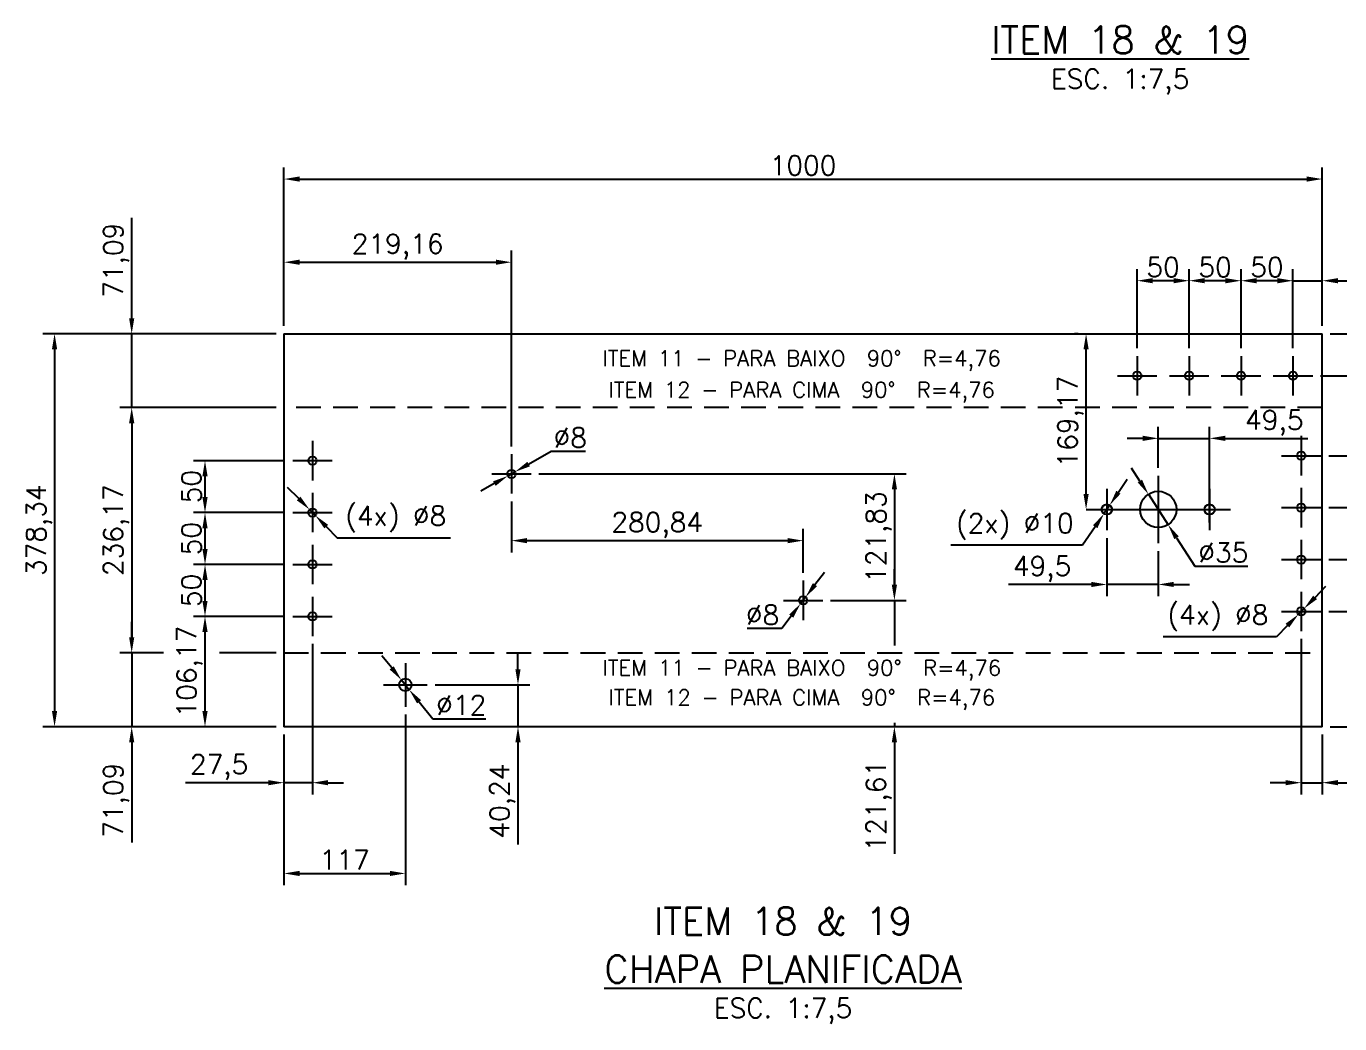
# Model space of a CAD drawing. Header units: metres. Extents: x 0 to 6307, y 0 to 4455.
# Drawn here: x 2254 to 3519, y 2506 to 3467 of the extents above; entities that cross this region are included whole.
import ezdxf
from ezdxf.enums import TextEntityAlignment as Align

# ---------------------------------------------------------------- set-up
doc = ezdxf.new("R2010")
doc.units = ezdxf.units.M
doc.header["$LTSCALE"] = 7.5
doc.linetypes.add('CENTER2', pattern=[28.575, 19.05, -3.175, 3.175, -3.175])
doc.linetypes.add('HIDDEN2', pattern=[4.7625, 3.175, -1.5875])
for name, color, linetype in [('18_COTAS', 7, 'Continuous'), ('GSB', 7, 'Continuous'), ('SC1', 7, 'CENTER2'), ('SDM', 7, 'Continuous'), ('SL4', 4, 'Continuous'), ('SR80', 3, 'Continuous'), ('ST1', 7, 'HIDDEN2')]:
    doc.layers.add(name, color=color, linetype=linetype)
doc.styles.add('R100', font='simplex.shx', dxfattribs={"height": 2.5})
doc.styles.add('R140', font='simplex.shx', dxfattribs={"height": 3.5})
doc.styles.add('R80', font='simplex.shx', dxfattribs={"height": 2})
doc.styles.add('ROMANS', font='ROMANS.SHX')
doc.dimstyles.new('7.5___1-7.5', dxfattribs={"dimscale": 7.5, "dimtxt": 2.5, "dimasz": 2, "dimexe": 1.5, "dimexo": 1, "dimgap": 0.5, "dimtad": 1, "dimzin": 12, "dimtxsty": 'ROMANS', "dimcen": 0, "dimclrd": 256, "dimclre": 256, "dimclrt": 3, "dimazin": 3, "dimtfac": 1, "dimtmove": 0, "dimatfit": 0, "dimfxl": 1, "dimlwd": -1, "dimlwe": -1, "dimarcsym": 0})
doc.dimstyles.new('7.5___1-7.5$3', dxfattribs={"dimscale": 7.5, "dimtxt": 2.5, "dimasz": 2, "dimexe": 1.5, "dimexo": 1, "dimgap": 0.5, "dimtad": 1, "dimtoh": 1, "dimzin": 12, "dimtxsty": 'ROMANS', "dimcen": 0, "dimclrd": 256, "dimclre": 256, "dimclrt": 3, "dimazin": 3, "dimtfac": 1, "dimtmove": 0, "dimatfit": 0, "dimfxl": 1, "dimlwd": -1, "dimlwe": -1, "dimarcsym": 0})

# ---------------------------------------------------------------- blocks, each defined once
blk = doc.blocks.new('CORTE')
at = {"layer": 'GSB', "color": 4, "style": 'R140'}
blk.add_attdef('%%UCORTE', text='', height=3.5, dxfattribs=at).set_placement((-0.25, 2.38), align=Align.MIDDLE_CENTER)
at = {"layer": 'GSB', "color": 3, "style": 'R100'}
blk.add_attdef('ESC.', text='', height=2.5, dxfattribs=at).set_placement((-0.25, -2.62), align=Align.MIDDLE_CENTER)
blk = doc.blocks.new('*D217')
at = {"layer": 'Defpoints', "color": 0, "transparency": 16777216}
for p in [(2530, 2879.2), (2502.5, 2792), (2502.5, 2738.1)]:
    blk.add_point(p, dxfattribs=at)
at = {"layer": 'SDM', "transparency": 16777216}
for p, q in [((2530, 2871.7), (2530, 2726.8)), ((2502.5, 2784.5), (2502.5, 2726.8)), ((2487.5, 2738.1), (2407.8, 2738.1)), ((2530, 2738.1), (2502.5, 2738.1)), ((2545, 2738.1), (2560, 2738.1))]:
    blk.add_line(p, q, dxfattribs=at)
for points in [[(2487.5, 2740.6), (2487.5, 2735.6), (2502.5, 2738.1)], [(2545, 2740.6), (2545, 2735.6), (2530, 2738.1)]]:
    blk.add_solid(points, dxfattribs=at)
at = {"layer": 'SDM', "color": 3, "transparency": 16777216, "insert": (2440.1, 2753), "char_height": 18.75, "attachment_point": 5, "style": 'ROMANS'}
blk.add_mtext('27,5', dxfattribs=at)
blk = doc.blocks.new('*D246')
at = {"layer": 'Defpoints', "color": 0, "transparency": 16777216}
for p in [(2426.5, 2898.2), (2511, 2898.2), (2502.5, 2792)]:
    blk.add_point(p, dxfattribs=at)
at = {"layer": 'SDM', "transparency": 16777216}
for p, q in [((2503.5, 2898.2), (2415.3, 2898.2)), ((2426.5, 2807), (2426.5, 2883.2)), ((2495, 2792), (2415.3, 2792))]:
    blk.add_line(p, q, dxfattribs=at)
for points in [[(2424, 2883.2), (2429, 2883.2), (2426.5, 2898.2)], [(2424, 2807), (2429, 2807), (2426.5, 2792)]]:
    blk.add_solid(points, dxfattribs=at)
at = {"layer": 'SDM', "color": 3, "transparency": 16777216, "insert": (2411.6, 2845.1), "char_height": 18.75, "attachment_point": 5, "rotation": 90, "style": 'ROMANS'}
blk.add_mtext('106,17', dxfattribs=at)
blk = doc.blocks.new('*D218')
at = {"layer": 'Defpoints', "color": 0, "transparency": 16777216}
for p in [(2426.5, 2948.2), (2511, 2948.2), (2511, 2898.2)]:
    blk.add_point(p, dxfattribs=at)
at = {"layer": 'SDM', "transparency": 16777216}
for p, q in [((2503.5, 2948.2), (2415.3, 2948.2)), ((2426.5, 2913.2), (2426.5, 2933.2)), ((2503.5, 2898.2), (2415.3, 2898.2))]:
    blk.add_line(p, q, dxfattribs=at)
for points in [[(2424, 2933.2), (2429, 2933.2), (2426.5, 2948.2)], [(2424, 2913.2), (2429, 2913.2), (2426.5, 2898.2)]]:
    blk.add_solid(points, dxfattribs=at)
at = {"layer": 'SDM', "color": 3, "transparency": 16777216, "insert": (2413.4, 2923.2), "char_height": 18.75, "attachment_point": 5, "rotation": 90, "style": 'ROMANS'}
blk.add_mtext('50', dxfattribs=at)
blk = doc.blocks.new('*D219')
at = {"layer": 'Defpoints', "color": 0, "transparency": 16777216}
for p in [(2426.5, 2998.2), (2511, 2998.2), (2511, 2948.2)]:
    blk.add_point(p, dxfattribs=at)
at = {"layer": 'SDM', "transparency": 16777216}
for p, q in [((2503.5, 2998.2), (2415.3, 2998.2)), ((2426.5, 2963.2), (2426.5, 2983.2)), ((2503.5, 2948.2), (2415.3, 2948.2))]:
    blk.add_line(p, q, dxfattribs=at)
for points in [[(2424, 2983.2), (2429, 2983.2), (2426.5, 2998.2)], [(2424, 2963.2), (2429, 2963.2), (2426.5, 2948.2)]]:
    blk.add_solid(points, dxfattribs=at)
at = {"layer": 'SDM', "color": 3, "transparency": 16777216, "insert": (2413.4, 2973.2), "char_height": 18.75, "attachment_point": 5, "rotation": 90, "style": 'ROMANS'}
blk.add_mtext('50', dxfattribs=at)
blk = doc.blocks.new('*D220')
at = {"layer": 'Defpoints', "color": 0, "transparency": 16777216}
for p in [(2426.5, 3048.2), (2511, 3048.2), (2511, 2998.2)]:
    blk.add_point(p, dxfattribs=at)
at = {"layer": 'SDM', "transparency": 16777216}
for p, q in [((2503.5, 3048.2), (2415.3, 3048.2)), ((2426.5, 3013.2), (2426.5, 3033.2)), ((2503.5, 2998.2), (2415.3, 2998.2))]:
    blk.add_line(p, q, dxfattribs=at)
for points in [[(2424, 3033.2), (2429, 3033.2), (2426.5, 3048.2)], [(2424, 3013.2), (2429, 3013.2), (2426.5, 2998.2)]]:
    blk.add_solid(points, dxfattribs=at)
at = {"layer": 'SDM', "color": 3, "transparency": 16777216, "insert": (2413.4, 3023.2), "char_height": 18.75, "attachment_point": 5, "rotation": 90, "style": 'ROMANS'}
blk.add_mtext('50', dxfattribs=at)
blk = doc.blocks.new('*D221')
at = {"layer": 'Defpoints', "color": 0, "transparency": 16777216}
for p in [(2527.2, 3001.1), (2532.8, 2995.4)]:
    blk.add_point(p, dxfattribs=at)
at = {"layer": 'SDM', "transparency": 16777216}
for p, q in [((2516.7, 3011.8), (2506.1, 3022.5)), ((2527.2, 3001.1), (2532.8, 2995.4)), ((2543.3, 2984.7), (2553.8, 2974)), ((2553.8, 2974), (2662.9, 2974))]:
    blk.add_line(p, q, dxfattribs=at)
for points in [[(2518.4, 3013.5), (2514.9, 3010), (2527.2, 3001.1)], [(2545.1, 2986.4), (2541.5, 2982.9), (2532.8, 2995.4)]]:
    blk.add_solid(points, dxfattribs=at)
at = {"layer": 'SDM', "color": 3, "transparency": 16777216, "insert": (2610.2, 2992), "char_height": 18.75, "attachment_point": 5, "style": 'ROMANS'}
blk.add_mtext('(4x) ∅8', dxfattribs=at)
blk = doc.blocks.new('*D222')
at = {"layer": 'Defpoints', "color": 0, "transparency": 16777216}
for p in [(3502.5, 3221.5), (3502.5, 3170.4), (3474.2, 3148.9)]:
    blk.add_point(p, dxfattribs=at)
at = {"layer": 'SDM', "transparency": 16777216}
for p, q in [((3474.2, 3156.4), (3474.2, 3232.7)), ((3502.5, 3177.9), (3502.5, 3232.7)), ((3459.2, 3221.5), (3444.2, 3221.5)), ((3474.2, 3221.5), (3502.5, 3221.5)), ((3517.5, 3221.5), (3615.9, 3221.5))]:
    blk.add_line(p, q, dxfattribs=at)
for points in [[(3459.2, 3224), (3459.2, 3219), (3474.2, 3221.5)], [(3517.5, 3224), (3517.5, 3219), (3502.5, 3221.5)]]:
    blk.add_solid(points, dxfattribs=at)
at = {"layer": 'SDM', "color": 3, "transparency": 16777216, "insert": (3574.2, 3236.4), "char_height": 18.75, "attachment_point": 5, "style": 'ROMANS'}
blk.add_mtext('28,24', dxfattribs=at)
blk = doc.blocks.new('*D223')
at = {"layer": 'Defpoints', "color": 0, "transparency": 16777216}
for p in [(3424.2, 3221.5), (3424.2, 3148.9), (3474.2, 3148.9)]:
    blk.add_point(p, dxfattribs=at)
at = {"layer": 'SDM', "transparency": 16777216}
for p, q in [((3424.2, 3156.4), (3424.2, 3232.7)), ((3474.2, 3156.4), (3474.2, 3232.7)), ((3459.2, 3221.5), (3439.2, 3221.5))]:
    blk.add_line(p, q, dxfattribs=at)
for points in [[(3439.2, 3224), (3439.2, 3219), (3424.2, 3221.5)], [(3459.2, 3224), (3459.2, 3219), (3474.2, 3221.5)]]:
    blk.add_solid(points, dxfattribs=at)
at = {"layer": 'SDM', "color": 3, "transparency": 16777216, "insert": (3449.2, 3234.6), "char_height": 18.75, "attachment_point": 5, "style": 'ROMANS'}
blk.add_mtext('50', dxfattribs=at)
blk = doc.blocks.new('*D224')
at = {"layer": 'Defpoints', "color": 0, "transparency": 16777216}
for p in [(3374.2, 3221.5), (3374.2, 3148.9), (3424.2, 3148.9)]:
    blk.add_point(p, dxfattribs=at)
at = {"layer": 'SDM', "transparency": 16777216}
for p, q in [((3374.2, 3156.4), (3374.2, 3232.7)), ((3424.2, 3156.4), (3424.2, 3232.7)), ((3409.2, 3221.5), (3389.2, 3221.5))]:
    blk.add_line(p, q, dxfattribs=at)
for points in [[(3389.2, 3224), (3389.2, 3219), (3374.2, 3221.5)], [(3409.2, 3224), (3409.2, 3219), (3424.2, 3221.5)]]:
    blk.add_solid(points, dxfattribs=at)
at = {"layer": 'SDM', "color": 3, "transparency": 16777216, "insert": (3399.2, 3234.6), "char_height": 18.75, "attachment_point": 5, "style": 'ROMANS'}
blk.add_mtext('50', dxfattribs=at)
blk = doc.blocks.new('*D225')
at = {"layer": 'Defpoints', "color": 0, "transparency": 16777216}
for p in [(3324.2, 3221.5), (3324.2, 3148.9), (3374.2, 3148.9)]:
    blk.add_point(p, dxfattribs=at)
at = {"layer": 'SDM', "transparency": 16777216}
for p, q in [((3324.2, 3156.4), (3324.2, 3232.7)), ((3374.2, 3156.4), (3374.2, 3232.7)), ((3359.2, 3221.5), (3339.2, 3221.5))]:
    blk.add_line(p, q, dxfattribs=at)
for points in [[(3339.2, 3224), (3339.2, 3219), (3324.2, 3221.5)], [(3359.2, 3224), (3359.2, 3219), (3374.2, 3221.5)]]:
    blk.add_solid(points, dxfattribs=at)
at = {"layer": 'SDM', "color": 3, "transparency": 16777216, "insert": (3349.2, 3234.6), "char_height": 18.75, "attachment_point": 5, "style": 'ROMANS'}
blk.add_mtext('50', dxfattribs=at)
blk = doc.blocks.new('*D226')
at = {"layer": 'Defpoints', "color": 0, "transparency": 16777216}
for p in [(3502.5, 3170.4), (3650.2, 3170.4), (3493.2, 3129.9)]:
    blk.add_point(p, dxfattribs=at)
at = {"layer": 'SDM', "transparency": 16777216}
for p, q in [((3650.2, 3185.4), (3650.2, 3282.9)), ((3510, 3170.4), (3661.5, 3170.4)), ((3650.2, 3129.9), (3650.2, 3170.4)), ((3500.7, 3129.9), (3661.5, 3129.9)), ((3650.2, 3114.9), (3650.2, 3099.9))]:
    blk.add_line(p, q, dxfattribs=at)
for points in [[(3647.7, 3185.4), (3652.7, 3185.4), (3650.2, 3170.4)], [(3647.7, 3114.9), (3652.7, 3114.9), (3650.2, 3129.9)]]:
    blk.add_solid(points, dxfattribs=at)
at = {"layer": 'SDM', "color": 3, "transparency": 16777216, "insert": (3635.3, 3241.6), "char_height": 18.75, "attachment_point": 5, "rotation": 90, "style": 'ROMANS'}
blk.add_mtext('40,48', dxfattribs=at)
blk = doc.blocks.new('*D227')
at = {"layer": 'Defpoints', "color": 0, "transparency": 16777216}
for p in [(3482.2, 2884), (3502.5, 2792), (3502.5, 2738.1)]:
    blk.add_point(p, dxfattribs=at)
at = {"layer": 'SDM', "transparency": 16777216}
for p, q in [((3482.2, 2876.5), (3482.2, 2726.8)), ((3502.5, 2784.5), (3502.5, 2726.8)), ((3467.2, 2738.1), (3452.2, 2738.1)), ((3482.2, 2738.1), (3502.5, 2738.1)), ((3517.5, 2738.1), (3615.9, 2738.1))]:
    blk.add_line(p, q, dxfattribs=at)
for points in [[(3467.2, 2740.6), (3467.2, 2735.6), (3482.2, 2738.1)], [(3517.5, 2740.6), (3517.5, 2735.6), (3502.5, 2738.1)]]:
    blk.add_solid(points, dxfattribs=at)
at = {"layer": 'SDM', "color": 3, "transparency": 16777216, "insert": (3574.2, 2753), "char_height": 18.75, "attachment_point": 5, "style": 'ROMANS'}
blk.add_mtext('20,24', dxfattribs=at)
blk = doc.blocks.new('*D228')
at = {"layer": 'Defpoints', "color": 0, "transparency": 16777216}
for p in [(3501.2, 2903), (3578.4, 2903), (3502.5, 2792)]:
    blk.add_point(p, dxfattribs=at)
at = {"layer": 'SDM', "transparency": 16777216}
for p, q in [((3508.7, 2903), (3589.6, 2903)), ((3578.4, 2807), (3578.4, 2888)), ((3510, 2792), (3589.6, 2792))]:
    blk.add_line(p, q, dxfattribs=at)
for points in [[(3575.9, 2888), (3580.9, 2888), (3578.4, 2903)], [(3575.9, 2807), (3580.9, 2807), (3578.4, 2792)]]:
    blk.add_solid(points, dxfattribs=at)
at = {"layer": 'SDM', "color": 3, "transparency": 16777216, "insert": (3563.5, 2847.5), "char_height": 18.75, "attachment_point": 5, "rotation": 90, "style": 'ROMANS'}
blk.add_mtext('110,93', dxfattribs=at)
blk = doc.blocks.new('*D229')
at = {"layer": 'Defpoints', "color": 0, "transparency": 16777216}
for p in [(3501.2, 2953), (3578.4, 2953), (3501.2, 2903)]:
    blk.add_point(p, dxfattribs=at)
at = {"layer": 'SDM', "transparency": 16777216}
for p, q in [((3508.7, 2953), (3589.6, 2953)), ((3578.4, 2918), (3578.4, 2938)), ((3508.7, 2903), (3589.6, 2903))]:
    blk.add_line(p, q, dxfattribs=at)
for points in [[(3575.9, 2938), (3580.9, 2938), (3578.4, 2953)], [(3575.9, 2918), (3580.9, 2918), (3578.4, 2903)]]:
    blk.add_solid(points, dxfattribs=at)
at = {"layer": 'SDM', "color": 3, "transparency": 16777216, "insert": (3565.2, 2928), "char_height": 18.75, "attachment_point": 5, "rotation": 90, "style": 'ROMANS'}
blk.add_mtext('50', dxfattribs=at)
blk = doc.blocks.new('*D230')
at = {"layer": 'Defpoints', "color": 0, "transparency": 16777216}
for p in [(3501.2, 3003), (3578.4, 3003), (3501.2, 2953)]:
    blk.add_point(p, dxfattribs=at)
at = {"layer": 'SDM', "transparency": 16777216}
for p, q in [((3508.7, 3003), (3589.6, 3003)), ((3578.4, 2968), (3578.4, 2988)), ((3508.7, 2953), (3589.6, 2953))]:
    blk.add_line(p, q, dxfattribs=at)
for points in [[(3575.9, 2988), (3580.9, 2988), (3578.4, 3003)], [(3575.9, 2968), (3580.9, 2968), (3578.4, 2953)]]:
    blk.add_solid(points, dxfattribs=at)
at = {"layer": 'SDM', "color": 3, "transparency": 16777216, "insert": (3565.2, 2978), "char_height": 18.75, "attachment_point": 5, "rotation": 90, "style": 'ROMANS'}
blk.add_mtext('50', dxfattribs=at)
blk = doc.blocks.new('*D231')
at = {"layer": 'Defpoints', "color": 0, "transparency": 16777216}
for p in [(3501.2, 3053), (3578.4, 3053), (3501.2, 3003)]:
    blk.add_point(p, dxfattribs=at)
at = {"layer": 'SDM', "transparency": 16777216}
for p, q in [((3508.7, 3053), (3589.6, 3053)), ((3578.4, 3018), (3578.4, 3038)), ((3508.7, 3003), (3589.6, 3003))]:
    blk.add_line(p, q, dxfattribs=at)
for points in [[(3575.9, 3038), (3580.9, 3038), (3578.4, 3053)], [(3575.9, 3018), (3580.9, 3018), (3578.4, 3003)]]:
    blk.add_solid(points, dxfattribs=at)
at = {"layer": 'SDM', "color": 3, "transparency": 16777216, "insert": (3565.2, 3028), "char_height": 18.75, "attachment_point": 5, "rotation": 90, "style": 'ROMANS'}
blk.add_mtext('50', dxfattribs=at)
blk = doc.blocks.new('*D236')
at = {"layer": 'Defpoints', "color": 0, "transparency": 16777216}
for p in [(3479.4, 2900.1), (3485, 2905.8)]:
    blk.add_point(p, dxfattribs=at)
at = {"layer": 'SDM', "transparency": 16777216}
for p, q in [((3495.5, 2916.5), (3506, 2927.2)), ((3485, 2905.8), (3479.4, 2900.1)), ((3468.9, 2889.4), (3458.4, 2878.7)), ((3458.4, 2878.7), (3349.3, 2878.7))]:
    blk.add_line(p, q, dxfattribs=at)
for points in [[(3493.7, 2918.3), (3497.3, 2914.8), (3485, 2905.8)], [(3467.1, 2891.2), (3470.7, 2887.7), (3479.4, 2900.1)]]:
    blk.add_solid(points, dxfattribs=at)
at = {"layer": 'SDM', "color": 3, "transparency": 16777216, "insert": (3402, 2896.7), "char_height": 18.75, "attachment_point": 5, "style": 'ROMANS'}
blk.add_mtext('(4x) ∅8', dxfattribs=at)
blk = doc.blocks.new('*D237')
at = {"layer": 'Defpoints', "color": 0, "transparency": 16777216}
for p in [(2721.6, 3239.3), (2502.5, 3170.4), (2721.6, 3054.5)]:
    blk.add_point(p, dxfattribs=at)
at = {"layer": 'SDM', "transparency": 16777216}
for p, q in [((2502.5, 3177.9), (2502.5, 3250.5)), ((2517.5, 3239.3), (2706.6, 3239.3)), ((2721.6, 3062), (2721.6, 3250.5))]:
    blk.add_line(p, q, dxfattribs=at)
for points in [[(2517.5, 3241.8), (2517.5, 3236.8), (2502.5, 3239.3)], [(2706.6, 3241.8), (2706.6, 3236.8), (2721.6, 3239.3)]]:
    blk.add_solid(points, dxfattribs=at)
at = {"layer": 'SDM', "color": 3, "transparency": 16777216, "insert": (2612, 3254.2), "char_height": 18.75, "attachment_point": 5, "style": 'ROMANS'}
blk.add_mtext('219,16', dxfattribs=at)
blk = doc.blocks.new('*D238')
at = {"layer": 'Defpoints', "color": 0, "transparency": 16777216}
for p in [(2721.6, 3016.5), (3002.5, 2971.2), (3002.5, 2932.7)]:
    blk.add_point(p, dxfattribs=at)
at = {"layer": 'SDM', "transparency": 16777216}
for p, q in [((2721.6, 3009), (2721.6, 2959.9)), ((3002.5, 2940.2), (3002.5, 2982.4)), ((2736.6, 2971.2), (2987.5, 2971.2))]:
    blk.add_line(p, q, dxfattribs=at)
for points in [[(2736.6, 2973.7), (2736.6, 2968.7), (2721.6, 2971.2)], [(2987.5, 2973.7), (2987.5, 2968.7), (3002.5, 2971.2)]]:
    blk.add_solid(points, dxfattribs=at)
at = {"layer": 'SDM', "color": 3, "transparency": 16777216, "insert": (2862, 2986.1), "char_height": 18.75, "attachment_point": 5, "style": 'ROMANS'}
blk.add_mtext('280,84', dxfattribs=at)
blk = doc.blocks.new('*D239')
at = {"layer": 'Defpoints', "color": 0, "transparency": 16777216}
for p in [(3275, 3170.4), (3275, 3170.4), (3275, 3001.2)]:
    blk.add_point(p, dxfattribs=at)
at = {"layer": 'SDM', "transparency": 16777216}
for p, q in [((3267.5, 3170.4), (3263.7, 3170.4)), ((3275, 3016.2), (3275, 3155.4)), ((3282.5, 3001.2), (3286.2, 3001.2))]:
    blk.add_line(p, q, dxfattribs=at)
for points in [[(3272.5, 3155.4), (3277.5, 3155.4), (3275, 3170.4)], [(3272.5, 3016.2), (3277.5, 3016.2), (3275, 3001.2)]]:
    blk.add_solid(points, dxfattribs=at)
at = {"layer": 'SDM', "color": 3, "transparency": 16777216, "insert": (3260.1, 3085.8), "char_height": 18.75, "attachment_point": 5, "rotation": 90, "style": 'ROMANS'}
blk.add_mtext('169,17', dxfattribs=at)
blk = doc.blocks.new('*D240')
at = {"layer": 'Defpoints', "color": 0, "transparency": 16777216}
for p in [(3394, 3069.7), (3344.5, 3033.7), (3394, 2981.2)]:
    blk.add_point(p, dxfattribs=at)
at = {"layer": 'SDM', "transparency": 16777216}
for p, q in [((3344.5, 3041.2), (3344.5, 3080.9)), ((3394, 2988.7), (3394, 3080.9)), ((3329.5, 3069.7), (3314.5, 3069.7)), ((3344.5, 3069.7), (3394, 3069.7)), ((3409, 3069.7), (3488.6, 3069.7))]:
    blk.add_line(p, q, dxfattribs=at)
for points in [[(3329.5, 3072.2), (3329.5, 3067.2), (3344.5, 3069.7)], [(3409, 3072.2), (3409, 3067.2), (3394, 3069.7)]]:
    blk.add_solid(points, dxfattribs=at)
at = {"layer": 'SDM', "color": 3, "transparency": 16777216, "insert": (3456.3, 3084.6), "char_height": 18.75, "attachment_point": 5, "style": 'ROMANS'}
blk.add_mtext('49,5', dxfattribs=at)
blk = doc.blocks.new('*D241')
at = {"layer": 'Defpoints', "color": 0, "transparency": 16777216}
for p in [(3295, 2981.2), (3344.5, 2968.7), (3295, 2929)]:
    blk.add_point(p, dxfattribs=at)
at = {"layer": 'SDM', "transparency": 16777216}
for p, q in [((3295, 2973.7), (3295, 2917.7)), ((3344.5, 2961.2), (3344.5, 2917.7)), ((3280, 2929), (3200.3, 2929)), ((3344.5, 2929), (3295, 2929)), ((3359.5, 2929), (3374.5, 2929))]:
    blk.add_line(p, q, dxfattribs=at)
for points in [[(3280, 2931.5), (3280, 2926.5), (3295, 2929)], [(3359.5, 2931.5), (3359.5, 2926.5), (3344.5, 2929)]]:
    blk.add_solid(points, dxfattribs=at)
at = {"layer": 'SDM', "color": 3, "transparency": 16777216, "insert": (3232.6, 2943.9), "char_height": 18.75, "attachment_point": 5, "style": 'ROMANS'}
blk.add_mtext('49,5', dxfattribs=at)
blk = doc.blocks.new('*D242')
at = {"layer": 'Defpoints', "color": 0, "transparency": 16777216}
for p in [(3335, 3015.9), (3354, 2986.5)]:
    blk.add_point(p, dxfattribs=at)
at = {"layer": 'SDM', "transparency": 16777216}
for p, q in [((3326.8, 3028.5), (3318.7, 3041.1)), ((3335, 3015.9), (3354, 2986.5)), ((3362.1, 2973.9), (3379.8, 2946.6)), ((3379.8, 2946.6), (3430.9, 2946.6))]:
    blk.add_line(p, q, dxfattribs=at)
for points in [[(3328.9, 3029.9), (3324.7, 3027.2), (3335, 3015.9)], [(3364.2, 2975.3), (3360, 2972.6), (3354, 2986.5)]]:
    blk.add_solid(points, dxfattribs=at)
at = {"layer": 'SDM', "color": 3, "transparency": 16777216, "insert": (3407.2, 2959.7), "char_height": 18.75, "attachment_point": 5, "style": 'ROMANS'}
blk.add_mtext('∅35', dxfattribs=at)
blk = doc.blocks.new('*D243')
at = {"layer": 'Defpoints', "color": 0, "transparency": 16777216}
for p in [(3297.8, 3005.4), (3292.2, 2997.1)]:
    blk.add_point(p, dxfattribs=at)
at = {"layer": 'SDM', "transparency": 16777216}
for p, q in [((3306.1, 3017.8), (3314.5, 3030.3)), ((3297.8, 3005.4), (3292.2, 2997.1)), ((3283.8, 2984.6), (3271.7, 2966.7)), ((3271.7, 2966.7), (3144.8, 2966.7))]:
    blk.add_line(p, q, dxfattribs=at)
for points in [[(3304.1, 3019.2), (3308.2, 3016.4), (3297.8, 3005.4)], [(3281.7, 2986), (3285.9, 2983.2), (3292.2, 2997.1)]]:
    blk.add_solid(points, dxfattribs=at)
at = {"layer": 'SDM', "color": 3, "transparency": 16777216, "insert": (3206.4, 2984.8), "char_height": 18.75, "attachment_point": 5, "style": 'ROMANS'}
blk.add_mtext('(2x) ∅10', dxfattribs=at)
blk = doc.blocks.new('*D232')
at = {"layer": 'Defpoints', "color": 0, "transparency": 16777216}
for p in [(3000, 2910.5), (3004.9, 2916.8)]:
    blk.add_point(p, dxfattribs=at)
at = {"layer": 'SDM', "transparency": 16777216}
for p, q in [((3013.9, 2928.8), (3023, 2940.8)), ((3004.9, 2916.8), (3000, 2910.5)), ((2991, 2898.5), (2981.9, 2886.6)), ((2981.9, 2886.6), (2948.7, 2886.6))]:
    blk.add_line(p, q, dxfattribs=at)
for points in [[(3011.9, 2930.3), (3015.9, 2927.3), (3004.9, 2916.8)], [(2989, 2900), (2993, 2897), (3000, 2910.5)]]:
    blk.add_solid(points, dxfattribs=at)
at = {"layer": 'SDM', "color": 3, "transparency": 16777216, "insert": (2963.4, 2899.7), "char_height": 18.75, "attachment_point": 5, "style": 'ROMANS'}
blk.add_mtext('∅8', dxfattribs=at)
blk = doc.blocks.new('*D233')
at = {"layer": 'Defpoints', "color": 0, "transparency": 16777216}
for p in [(2725.1, 3037.5), (2718.1, 3033.5)]:
    blk.add_point(p, dxfattribs=at)
at = {"layer": 'SDM', "transparency": 16777216}
for p, q in [((2738.1, 3044.9), (2759.8, 3057.2)), ((2759.8, 3057.2), (2793, 3057.2)), ((2718.1, 3033.5), (2725.1, 3037.5)), ((2705.1, 3026.1), (2692.1, 3018.7))]:
    blk.add_line(p, q, dxfattribs=at)
for points in [[(2736.9, 3047.1), (2739.4, 3042.7), (2725.1, 3037.5)], [(2703.9, 3028.3), (2706.4, 3023.9), (2718.1, 3033.5)]]:
    blk.add_solid(points, dxfattribs=at)
at = {"layer": 'SDM', "color": 3, "transparency": 16777216, "insert": (2778.2, 3070.4), "char_height": 18.75, "attachment_point": 5, "style": 'ROMANS'}
blk.add_mtext('∅8', dxfattribs=at)
blk = doc.blocks.new('*D234')
at = {"layer": 'Defpoints', "color": 0, "transparency": 16777216}
for p in [(2740.6, 3035.5), (3021.5, 2913.7), (3090.4, 2913.7)]:
    blk.add_point(p, dxfattribs=at)
at = {"layer": 'SDM', "transparency": 16777216}
for p, q in [((2748.1, 3035.5), (3101.7, 3035.5)), ((3090.4, 3020.5), (3090.4, 2928.7)), ((3029, 2913.7), (3101.7, 2913.7))]:
    blk.add_line(p, q, dxfattribs=at)
for points in [[(3087.9, 3020.5), (3092.9, 3020.5), (3090.4, 3035.5)], [(3087.9, 2928.7), (3092.9, 2928.7), (3090.4, 2913.7)]]:
    blk.add_solid(points, dxfattribs=at)
at = {"layer": 'SDM', "color": 3, "transparency": 16777216, "insert": (3075.5, 2974.6), "char_height": 18.75, "attachment_point": 5, "rotation": 90, "style": 'ROMANS'}
blk.add_mtext('121,83', dxfattribs=at)
blk = doc.blocks.new('*D247')
at = {"layer": 'Defpoints', "color": 0, "transparency": 16777216}
for p in [(3021.5, 2913.7), (3090.4, 2792), (3090.4, 2792)]:
    blk.add_point(p, dxfattribs=at)
at = {"layer": 'SDM', "transparency": 16777216}
for p, q in [((3090.4, 2928.7), (3090.4, 2943.7)), ((3029, 2913.7), (3101.7, 2913.7)), ((3090.4, 2913.7), (3090.4, 2870.3)), ((3090.4, 2795.8), (3090.4, 2792)), ((3082.9, 2792), (3079.2, 2792)), ((3090.4, 2777), (3090.4, 2669.7))]:
    blk.add_line(p, q, dxfattribs=at)
for points in [[(3087.9, 2928.7), (3092.9, 2928.7), (3090.4, 2913.7)], [(3087.9, 2777), (3092.9, 2777), (3090.4, 2792)]]:
    blk.add_solid(points, dxfattribs=at)
at = {"layer": 'SDM', "color": 3, "transparency": 16777216, "insert": (3075.5, 2715.9), "char_height": 18.75, "attachment_point": 5, "rotation": 90, "style": 'ROMANS'}
blk.add_mtext('121,61', dxfattribs=at)
blk = doc.blocks.new('*D235')
at = {"layer": 'Defpoints', "color": 0, "transparency": 16777216}
for p in [(2355.9, 3170.4), (2502.5, 3170.4), (2502.5, 3099.3)]:
    blk.add_point(p, dxfattribs=at)
at = {"layer": 'SDM', "transparency": 16777216}
for p, q in [((2355.9, 3185.4), (2355.9, 3282)), ((2495, 3170.4), (2344.6, 3170.4)), ((2355.9, 3099.3), (2355.9, 3170.4)), ((2495, 3099.3), (2344.6, 3099.3)), ((2355.9, 3084.3), (2355.9, 3069.3))]:
    blk.add_line(p, q, dxfattribs=at)
for points in [[(2353.4, 3185.4), (2358.4, 3185.4), (2355.9, 3170.4)], [(2353.4, 3084.3), (2358.4, 3084.3), (2355.9, 3099.3)]]:
    blk.add_solid(points, dxfattribs=at)
at = {"layer": 'SDM', "color": 3, "transparency": 16777216, "insert": (2341, 3241.2), "char_height": 18.75, "attachment_point": 5, "rotation": 90, "style": 'ROMANS'}
blk.add_mtext('71,09', dxfattribs=at)
blk = doc.blocks.new('*D248')
at = {"layer": 'Defpoints', "color": 0, "transparency": 16777216}
for p in [(2502.5, 3099.3), (2355.9, 2863.1), (2502.5, 2863.1)]:
    blk.add_point(p, dxfattribs=at)
at = {"layer": 'SDM', "transparency": 16777216}
for p, q in [((2495, 3099.3), (2344.6, 3099.3)), ((2355.9, 3084.3), (2355.9, 2878.1)), ((2386.4, 2863.1), (2344.6, 2863.1)), ((2495, 2863.1), (2440.6, 2863.1))]:
    blk.add_line(p, q, dxfattribs=at)
for points in [[(2353.4, 3084.3), (2358.4, 3084.3), (2355.9, 3099.3)], [(2353.4, 2878.1), (2358.4, 2878.1), (2355.9, 2863.1)]]:
    blk.add_solid(points, dxfattribs=at)
at = {"layer": 'SDM', "color": 3, "transparency": 16777216, "insert": (2341, 2981.2), "char_height": 18.75, "attachment_point": 5, "rotation": 90, "style": 'ROMANS'}
blk.add_mtext('236,17', dxfattribs=at)
blk = doc.blocks.new('*D249')
at = {"layer": 'Defpoints', "color": 0, "transparency": 16777216}
for p in [(2502.5, 2863.1), (2355.9, 2792), (2502.5, 2792)]:
    blk.add_point(p, dxfattribs=at)
at = {"layer": 'SDM', "transparency": 16777216}
for p, q in [((2355.9, 2878.1), (2355.9, 2893.1)), ((2386.4, 2863.1), (2344.6, 2863.1)), ((2355.9, 2863.1), (2355.9, 2792)), ((2495, 2863.1), (2440.6, 2863.1)), ((2495, 2792), (2344.6, 2792)), ((2355.9, 2777), (2355.9, 2680.4))]:
    blk.add_line(p, q, dxfattribs=at)
for points in [[(2353.4, 2878.1), (2358.4, 2878.1), (2355.9, 2863.1)], [(2353.4, 2777), (2358.4, 2777), (2355.9, 2792)]]:
    blk.add_solid(points, dxfattribs=at)
at = {"layer": 'SDM', "color": 3, "transparency": 16777216, "insert": (2341, 2721.2), "char_height": 18.75, "attachment_point": 5, "rotation": 90, "style": 'ROMANS'}
blk.add_mtext('71,09', dxfattribs=at)
blk = doc.blocks.new('*D244')
at = {"layer": 'Defpoints', "color": 0, "transparency": 16777216}
for p in [(2502.5, 3170.4), (2281.6, 2792), (2502.5, 2792)]:
    blk.add_point(p, dxfattribs=at)
at = {"layer": 'SDM', "transparency": 16777216}
for p, q in [((2495, 3170.4), (2270.3, 3170.4)), ((2281.6, 3155.4), (2281.6, 2807)), ((2495, 2792), (2270.3, 2792))]:
    blk.add_line(p, q, dxfattribs=at)
for points in [[(2279.1, 3155.4), (2284.1, 3155.4), (2281.6, 3170.4)], [(2279.1, 2807), (2284.1, 2807), (2281.6, 2792)]]:
    blk.add_solid(points, dxfattribs=at)
at = {"layer": 'SDM', "color": 3, "transparency": 16777216, "insert": (2266.7, 2981.2), "char_height": 18.75, "attachment_point": 5, "rotation": 90, "style": 'ROMANS'}
blk.add_mtext('378,34', dxfattribs=at)
blk = doc.blocks.new('*D245')
at = {"layer": 'Defpoints', "color": 0, "transparency": 16777216}
for p in [(3502.5, 3319.4), (2502.5, 3170.4), (3502.5, 3170.4)]:
    blk.add_point(p, dxfattribs=at)
at = {"layer": 'SDM', "transparency": 16777216}
for p, q in [((2502.5, 3177.9), (2502.5, 3330.6)), ((3502.5, 3177.9), (3502.5, 3330.6)), ((2517.5, 3319.4), (3487.5, 3319.4))]:
    blk.add_line(p, q, dxfattribs=at)
for points in [[(2517.5, 3321.9), (2517.5, 3316.9), (2502.5, 3319.4)], [(3487.5, 3321.9), (3487.5, 3316.9), (3502.5, 3319.4)]]:
    blk.add_solid(points, dxfattribs=at)
at = {"layer": 'SDM', "color": 3, "transparency": 16777216, "insert": (3002.5, 3332.5), "char_height": 18.75, "attachment_point": 5, "style": 'ROMANS'}
blk.add_mtext('1000', dxfattribs=at)
blk = doc.blocks.new('*D250')
at = {"layer": 'Defpoints', "color": 0, "transparency": 16777216}
for p in [(2615.7, 2837), (2623.2, 2827.6)]:
    blk.add_point(p, dxfattribs=at)
at = {"layer": 'SDM', "transparency": 16777216}
for p, q in [((2606.3, 2848.6), (2596.9, 2860.3)), ((2615.7, 2837), (2623.2, 2827.6)), ((2632.6, 2815.9), (2645.8, 2799.7)), ((2645.8, 2799.7), (2696.8, 2799.7))]:
    blk.add_line(p, q, dxfattribs=at)
for points in [[(2608.2, 2850.2), (2604.3, 2847.1), (2615.7, 2837)], [(2634.6, 2817.5), (2630.7, 2814.4), (2623.2, 2827.6)]]:
    blk.add_solid(points, dxfattribs=at)
at = {"layer": 'SDM', "color": 3, "transparency": 16777216, "insert": (2673.2, 2812.8), "char_height": 18.75, "attachment_point": 5, "style": 'ROMANS'}
blk.add_mtext('∅12', dxfattribs=at)
blk = doc.blocks.new('*D251')
at = {"layer": '18_COTAS', "transparency": 16777216}
for p, q in [((2619.5, 2803.8), (2619.5, 2639.4)), ((2502.5, 2784.5), (2502.5, 2639.4)), ((2517.5, 2650.7), (2604.5, 2650.7))]:
    blk.add_line(p, q, dxfattribs=at)
for points in [[(2517.5, 2653.2), (2517.5, 2648.2), (2502.5, 2650.7)], [(2604.5, 2653.2), (2604.5, 2648.2), (2619.5, 2650.7)]]:
    blk.add_solid(points, dxfattribs=at)
at = {"layer": 'Defpoints', "color": 0, "transparency": 16777216}
for p in [(2619.5, 2811.3), (2502.5, 2792), (2619.5, 2650.7)]:
    blk.add_point(p, dxfattribs=at)
at = {"layer": '18_COTAS', "color": 3, "transparency": 16777216, "insert": (2561, 2663.8), "char_height": 18.75, "attachment_point": 5, "style": 'ROMANS'}
blk.add_mtext('117', dxfattribs=at)
blk = doc.blocks.new('*D252')
at = {"layer": '18_COTAS', "transparency": 16777216}
for p, q in [((2727.9, 2847.3), (2727.9, 2862.3)), ((2648, 2832.3), (2739.2, 2832.3)), ((2727.9, 2832.3), (2727.9, 2792)), ((2737, 2792), (2716.7, 2792)), ((2727.9, 2777), (2727.9, 2678.7))]:
    blk.add_line(p, q, dxfattribs=at)
for points in [[(2725.4, 2847.3), (2730.4, 2847.3), (2727.9, 2832.3)], [(2725.4, 2777), (2730.4, 2777), (2727.9, 2792)]]:
    blk.add_solid(points, dxfattribs=at)
at = {"layer": 'Defpoints', "color": 0, "transparency": 16777216}
for p in [(2640.5, 2832.3), (2727.9, 2832.3), (2744.5, 2792)]:
    blk.add_point(p, dxfattribs=at)
at = {"layer": '18_COTAS', "color": 3, "transparency": 16777216, "insert": (2713, 2720.4), "char_height": 18.75, "attachment_point": 5, "rotation": 90, "style": 'ROMANS'}
blk.add_mtext('40,24', dxfattribs=at)

msp = doc.modelspace()

# ---------------------------------------------------------------- linework, layer by layer
at = {"layer": 'SC1'}
for p, q in [((3324.223, 3148.916), (3324.223, 3110.916)), ((3374.223, 3148.916), (3374.223, 3110.916)), ((3424.223, 3148.916), (3424.223, 3110.916)), ((3474.223, 3148.916), (3474.223, 3110.916)), ((3305.223, 3129.916), (3343.223, 3129.916)), ((3355.223, 3129.916), (3393.223, 3129.916)), ((3405.223, 3129.916), (3443.223, 3129.916)), ((3455.223, 3129.916), (3493.223, 3129.916)), ((2529.961, 3067.22), (2529.961, 3029.22)), ((3482.223, 3071.98), (3482.223, 3033.98)), ((2721.621, 3054.49), (2721.621, 3016.49)), ((3463.223, 3052.98), (3501.223, 3052.98)), ((2510.961, 3048.22), (2548.961, 3048.22)), ((2702.621, 3035.49), (2740.621, 3035.49)), ((3344.461, 3033.72), (3344.461, 2968.72)), ((2529.961, 3017.22), (2529.961, 2979.22)), ((3294.961, 3021.22), (3294.961, 2981.22)), ((3393.961, 3021.22), (3393.961, 2981.22)), ((3482.223, 3021.98), (3482.223, 2983.98)), ((2510.961, 2998.22), (2548.961, 2998.22)), ((3274.961, 3001.22), (3413.961, 3001.22)), ((3463.223, 3002.98), (3501.223, 3002.98)), ((2529.961, 2967.22), (2529.961, 2929.22)), ((3482.223, 2971.98), (3482.223, 2933.98)), ((2510.961, 2948.22), (2548.961, 2948.22)), ((3463.223, 2952.98), (3501.223, 2952.98)), ((3002.461, 2932.66), (3002.461, 2894.66)), ((3482.223, 2921.98), (3482.223, 2883.98)), ((2529.961, 2917.22), (2529.961, 2879.22)), ((2983.461, 2913.66), (3021.461, 2913.66)), ((2510.961, 2898.22), (2548.961, 2898.22)), ((3463.223, 2902.98), (3501.223, 2902.98)), ((2619.461, 2853.284), (2619.461, 2811.284)), ((2598.461, 2832.284), (2640.461, 2832.284))]:
    msp.add_line(p, q, dxfattribs=at)
at = {"layer": 'SL4'}
for p, q in [((2502.461, 3170.391), (3502.461, 3170.391)), ((2502.461, 3170.391), (2502.461, 2792.049)), ((3502.461, 2792.049), (3502.461, 3170.391)), ((3502.461, 2792.049), (2502.461, 2792.049))]:
    msp.add_line(p, q, dxfattribs=at)
for centre, radius in [((3324.223, 3129.916), 4), ((3374.223, 3129.916), 4), ((3424.223, 3129.916), 4), ((3474.223, 3129.916), 4), ((2529.961, 3048.22), 4), ((3482.223, 3052.98), 4), ((2721.621, 3035.49), 4), ((3344.461, 3001.22), 17.5), ((2529.961, 2998.22), 4), ((3294.961, 3001.22), 5), ((3393.961, 3001.22), 5), ((3482.223, 3002.98), 4), ((2529.961, 2948.22), 4), ((3482.223, 2952.98), 4), ((3002.461, 2913.66), 4), ((2529.961, 2898.22), 4), ((3482.223, 2902.98), 4), ((2619.461, 2832.284), 6)]:
    msp.add_circle(centre, radius, dxfattribs=at)
at = {"layer": 'ST1'}
for p, q in [((3502.461, 3099.306), (2502.461, 3099.306)), ((2502.461, 2863.134), (3502.461, 2863.134))]:
    msp.add_line(p, q, dxfattribs=at)

# ---------------------------------------------------------------- block references
at = {"layer": 'GSB', "xscale": 7.499999999999915, "yscale": 7.499999999999915, "zscale": 7.499999999999915}
for p, values in [((3309.63, 3435.54), {'%%UCORTE': '%%uITEM 18 & 19', 'ESC.': 'ESC. 1:7,5'}), ((2985.013, 2540.721), {'%%UCORTE': '%%uCHAPA PLANIFICADA', 'ESC.': 'ESC. 1:7,5'})]:
    msp.add_blockref('CORTE', p, dxfattribs=at).add_auto_attribs(values)
at = {"layer": 'GSB'}
ref = msp.add_blockref('CORTE', (2985.013, 2586.808), dxfattribs=dict(at, xscale=7.499999999999915, yscale=7.499999999999915, zscale=7.499999999999915))
ref.add_attrib('%%UCORTE', 'ITEM 18 & 19', dxfattribs={"color": 4, "height": 26.25, "style": 'R140'}).set_placement((2983.114, 2604.662), align=Align.MIDDLE_CENTER)

# ---------------------------------------------------------------- texts
at = {"layer": 'SR80', "char_height": 15, "attachment_point": 2, "style": 'R80'}
for s, insert in [('ITEM 11 - PARA BAIXO  90°  R=4,76', (3001.159, 3154.255)), ('ITEM 12 - PARA CIMA  90°  R=4,76', (3001.159, 3123.938)), ('ITEM 11 - PARA BAIXO  90°  R=4,76', (3001.275, 2856.216)), ('ITEM 12 - PARA CIMA  90°  R=4,76', (3001.275, 2827.72))]:
    msp.add_mtext(s, dxfattribs=dict(at, insert=insert))

# ---------------------------------------------------------------- dimensions: what is measured, and where the dimension line sits
at = {"layer": '18_COTAS'}
dim = msp.add_linear_dim(base=(2727.911541936, 2832.283598339), p1=(2744.52593993, 2792.048598339), p2=(2640.460914516, 2832.283598339), angle=90, dimstyle='7.5___1-7.5', dxfattribs=at)
dim.commit()
dim.dimension.update_dxf_attribs({"geometry": '*D252', "text_midpoint": (2727.911541936, 2720.352169767), "dimtype": 160})
dim = msp.add_linear_dim(base=(2619.461, 2650.667), p1=(2502.461, 2792.049), p2=(2619.461, 2811.284), dimstyle='7.5___1-7.5', dxfattribs=at)
dim.commit()
dim.dimension.update_dxf_attribs({"geometry": '*D251', "text_midpoint": (2560.961, 2650.667), "dimtype": 160})
at = {"layer": 'SDM'}
for base, p1, p2, picture, middle in [((3502.461, 3319.382), (2502.461, 3170.391), (3502.461, 3170.391), '*D245', (3002.461, 3332.507)), ((2721.621, 3239.297), (2502.461, 3170.391), (2721.621, 3054.49), '*D237', (2612.041, 3254.207)), ((3393.961, 3069.664), (3344.461, 3033.72), (3393.961, 2981.22), '*D240', (3456.282, 3084.575)), ((3002.461, 2971.161), (2721.621, 3016.49), (3002.461, 2932.66), '*D238', (2862.041, 2986.072)), ((3294.961, 2928.996), (3344.461, 2968.72), (3294.961, 2981.22), '*D241', (3232.639, 2943.906))]:
    dim = msp.add_linear_dim(base=base, p1=p1, p2=p2, dimstyle='7.5___1-7.5', dxfattribs=at)
    dim.commit()
    dim.dimension.update_dxf_attribs({"geometry": picture, "text_midpoint": middle})
for base, p1, p2, angle, picture, middle in [((2355.881, 3170.3914), (2502.4609, 3099.3057), (2502.4609, 3170.3914), 90, '*D235', (2340.9703, 3241.1949)), ((3650.237907501, 3170.391350858), (3493.223414518, 3129.916350858), (3502.460914517, 3170.391350858), 90, '*D226', (3635.327193215, 3241.641350858)), ((3424.223, 3221.472), (3474.223, 3148.916), (3424.223, 3148.916), 180, '*D223', (3449.223, 3234.597)), ((3502.461, 3221.472), (3474.223, 3148.916), (3502.461, 3170.391), 180, '*D222', (3574.157, 3236.382)), ((2281.582, 2792.049), (2502.461, 3170.391), (2502.461, 2792.049), 90, '*D244', (2266.672, 2981.22)), ((3274.961, 3170.391), (3274.961, 3001.22), (3274.961, 3170.391), 90, '*D239', (3260.05, 3085.806)), ((2355.881, 2863.134), (2502.461, 3099.306), (2502.461, 2863.134), 90, '*D248', (2340.97, 2981.22)), ((3090.447, 2913.66), (2740.621, 3035.49), (3021.461, 2913.66), 90, '*D234', (3075.537, 2974.575)), ((2426.548, 2898.22), (2502.461, 2792.049), (2510.961, 2898.22), 90, '*D246', (2411.637, 2845.134)), ((3578.374, 2902.98), (3502.461, 2792.049), (3501.223, 2902.98), 90, '*D228', (3563.463, 2847.514)), ((2355.881, 2792.0486), (2502.4609, 2863.1343), (2502.4609, 2792.0486), 270, '*D249', (2340.9703, 2721.245)), ((3502.461, 2738.059), (3482.223, 2883.98), (3502.461, 2792.049), 180, '*D227', (3574.157, 2752.969)), ((2502.461, 2738.059), (2529.961, 2879.22), (2502.461, 2792.049), 180, '*D217', (2440.139, 2752.969))]:
    dim = msp.add_linear_dim(base=base, p1=p1, p2=p2, angle=angle, dimstyle='7.5___1-7.5', dxfattribs=at)
    dim.commit()
    dim.dimension.update_dxf_attribs({"geometry": picture, "text_midpoint": middle})
for base, p1, p2, angle, picture, middle in [((3324.223, 3221.472), (3374.223, 3148.916), (3324.223, 3148.916), 180, '*D225', (3349.223, 3234.597)), ((3374.223, 3221.472), (3424.223, 3148.916), (3374.223, 3148.916), 180, '*D224', (3399.223, 3234.597)), ((3578.374, 3052.98), (3501.223, 3002.98), (3501.223, 3052.98), 90, '*D231', (3565.249, 3027.98)), ((2426.548, 3048.22), (2510.961, 2998.22), (2510.961, 3048.22), 90, '*D220', (2413.423, 3023.22)), ((2426.548, 2998.22), (2510.961, 2948.22), (2510.961, 2998.22), 90, '*D219', (2413.423, 2973.22)), ((3578.374, 3002.98), (3501.223, 2952.98), (3501.223, 3002.98), 90, '*D230', (3565.249, 2977.98)), ((2426.548, 2948.22), (2510.961, 2898.22), (2510.961, 2948.22), 90, '*D218', (2413.423, 2923.22)), ((3578.374, 2952.98), (3501.223, 2902.98), (3501.223, 2952.98), 90, '*D229', (3565.249, 2927.98))]:
    dim = msp.add_linear_dim(base=base, p1=p1, p2=p2, angle=angle, dimstyle='7.5___1-7.5', override={"dimtmove": 1}, dxfattribs=at)
    dim.commit()
    dim.dimension.update_dxf_attribs({"geometry": picture, "text_midpoint": middle})
for p1, p2, picture, middle in [((2718.146, 3033.509), (2725.096, 3037.471), '*D233', (2778.238, 3057.229)), ((3334.958, 3015.915), (3353.964, 2986.525), '*D242', (3407.196, 2946.598)), ((2615.694, 2836.954), (2623.228, 2827.614), '*D250', (2673.185, 2799.663))]:
    dim = msp.add_diameter_dim_2p(p1=p1, p2=p2, dimstyle='7.5___1-7.5$3', dxfattribs=at)
    dim.commit()
    dim.dimension.update_dxf_attribs({"geometry": picture, "text_midpoint": middle, "dimtype": 163})
dim = msp.add_diameter_dim_2p(p1=(3297.753, 3005.368), p2=(3292.169, 2997.072), text='(2x) <>', dimstyle='7.5___1-7.5$3', dxfattribs=at)
dim.commit()
dim.dimension.update_dxf_attribs({"geometry": '*D243', "text_midpoint": (3206.388, 2966.727), "dimtype": 163})
for p1, p2, picture, middle in [((2527.16, 3001.075), (2532.762, 2995.365), '*D221', (2610.201, 2991.986)), ((3485.025, 2905.835), (3479.422, 2900.125), '*D236', (3401.983, 2896.746))]:
    dim = msp.add_diameter_dim_2p(p1=p1, p2=p2, text='(4x) <>', dimstyle='7.5___1-7.5$3', dxfattribs=at)
    dim.commit()
    dim.dimension.update_dxf_attribs({"geometry": picture, "text_midpoint": middle})
dim = msp.add_diameter_dim_2p(p1=(3004.878, 2916.847), p2=(3000.044, 2910.473), dimstyle='7.5___1-7.5$3', dxfattribs=at)
dim.commit()
dim.dimension.update_dxf_attribs({"geometry": '*D232', "text_midpoint": (2963.437, 2899.692)})
dim = msp.add_linear_dim(base=(3090.447, 2792.049), p1=(3021.461, 2913.66), p2=(3090.447, 2792.049), angle=90, dimstyle='7.5___1-7.5', dxfattribs=at)
dim.commit()
dim.dimension.update_dxf_attribs({"geometry": '*D247', "text_midpoint": (3090.447, 2715.888), "dimtype": 160})

doc.saveas('drawing.dxf')
